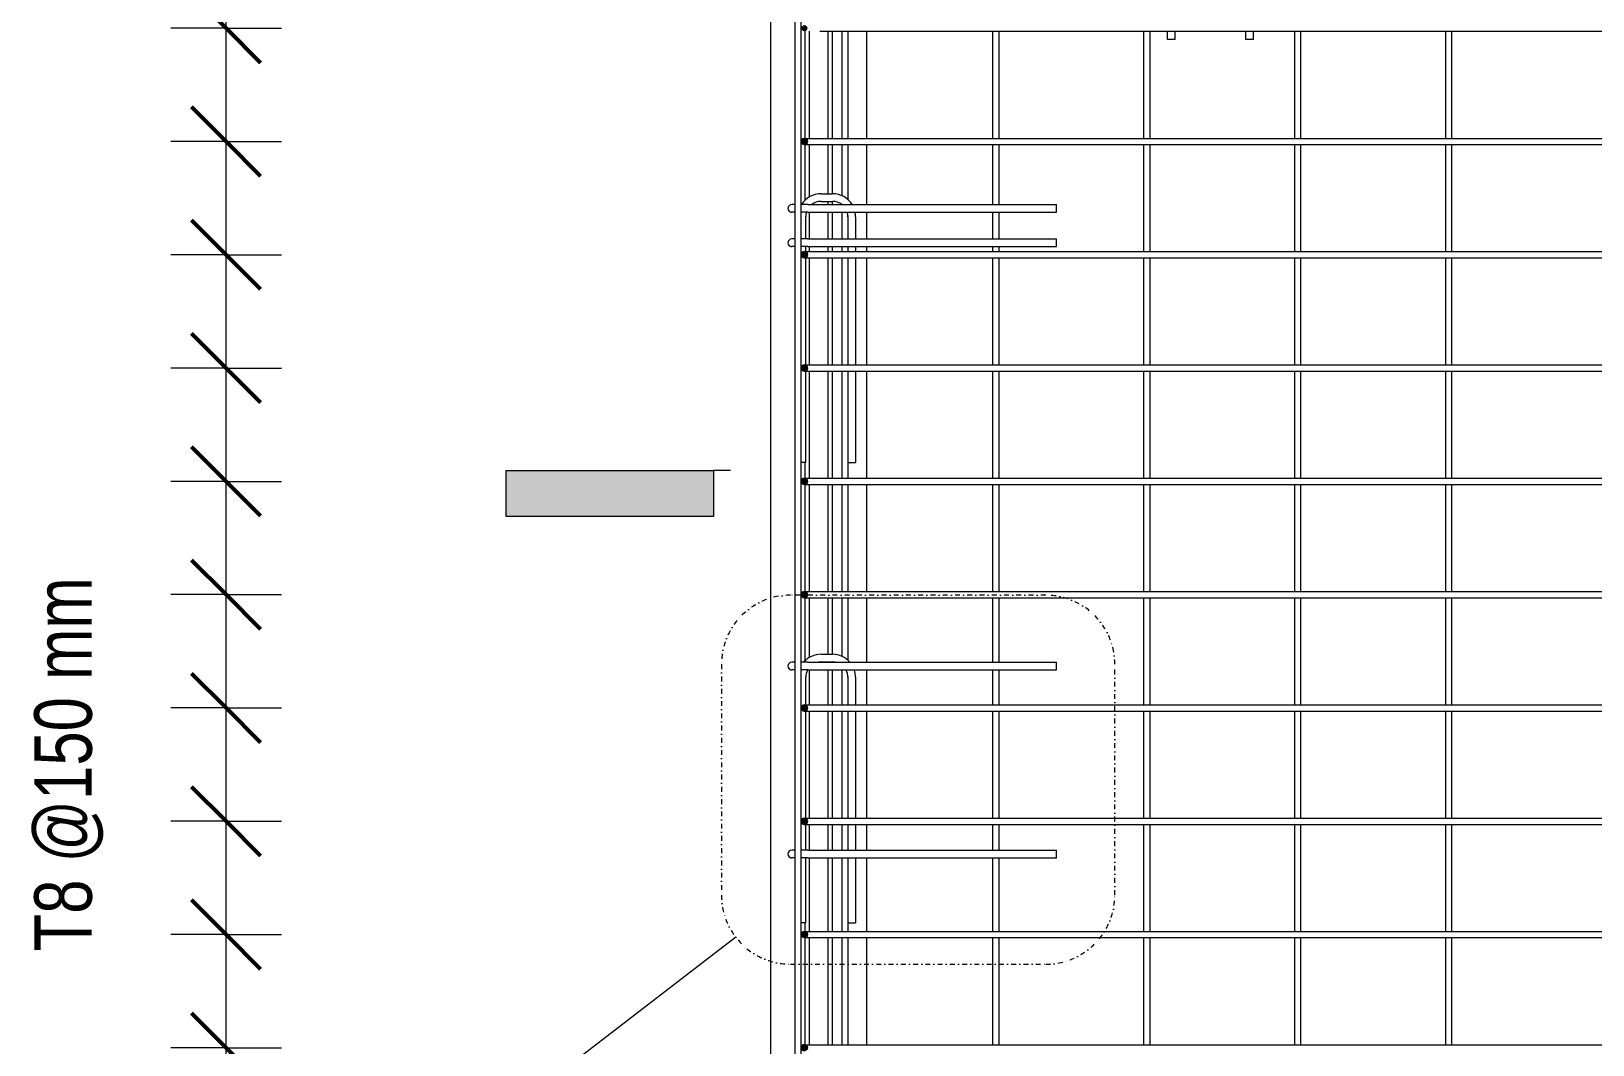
# Model space of a CAD drawing. Header units: millimetres. Extents: x 5559 to 16882, y -798 to 6095.
# Drawn here: x 5559 to 7594, y 1029 to 2349 of the extents above; entities that cross this region are included whole.
import ezdxf

# ---------------------------------------------------------------- set-up
doc = ezdxf.new("R2010")
doc.units = ezdxf.units.MM
doc.linetypes.add('Dash dot', pattern=[15.875, 6.35, -4.7625, 0, -4.7625])
for name, color, linetype, lineweight in [('A-ANNO-DIMS', 211, 'Continuous', 9), ('A-ANNO-DIMS-30', 211, 'Continuous', 9), ('A-ANNO-SYMB', 150, 'Continuous', 9), ('A-WALL', 113, 'Continuous', 18), ('G-ANNO-SYMB', 111, 'Continuous', 9), ('S-RBAR', 171, 'Continuous', 18), ('S-RBAR-IDEN', 171, 'Continuous', 9)]:
    doc.layers.add(name, color=color, linetype=linetype, lineweight=lineweight)
doc.styles.add('Arial_2', font='arial.ttf', dxfattribs={"height": 60})
doc.styles.add('Nirmala UI Semilight', font='Nirmala UI Semilight.ttf', dxfattribs={"width": 0.8, "height": 75})
doc.dimstyles.new('Arc_Length_-_2_5mm_Arial_1', dxfattribs={"dimscale": 304.8, "dimtxt": 73.458677, "dimasz": 0.295276, "dimexe": 0.23622, "dimexo": 0.0625, "dimgap": 0.147638, "dimtad": 1, "dimdec": 0, "dimzin": 0, "dimdsep": 46, "dimtxsty": 'Arial_2', "dimblk1": 'OBLIQUE', "dimblk2": 'OBLIQUE', "dimsah": 1, "dimcen": 0.09, "dimazin": 0, "dimtfac": 1, "dimtdec": 4, "dimtix": 1, "dimtmove": 0, "dimatfit": 3, "dimfxl": 0.23622, "dimfxlon": 1, "dimtvp": 1, "dimtfill": 1, "dimtolj": 1, "dimtzin": 0, "dimarcsym": 2})

# ---------------------------------------------------------------- blocks, each defined once
blk = doc.blocks.new('Detail View - M_Section Tail - Filled Horizontal-15349-Elevation Front Copy 1')
at = {"layer": 'G-ANNO-SYMB'}
blk.add_hatch(color=256, dxfattribs=at).paths.add_polyline_path([(8652.3, -55.5), (8712.3, -55.5), (8712.3, -325.5), (8652.3, -325.5)])
for p, q in [((8652.3, -55.5), (8652.3, -325.5)), ((8712.3, -55.5), (8652.3, -55.5)), ((8712.3, -325.5), (8712.3, -55.5)), ((8652.3, -325.5), (8712.3, -325.5))]:
    blk.add_line(p, q, dxfattribs=at)
blk = doc.blocks.new('DIMBLOCK22-Elevation Front Copy 1')
at = {"layer": 'A-ANNO-DIMS-30', "lineweight": 50, "transparency": 16777216}
for p, q in [((5812.7, 1024.7), (5767.7, 1069.7)), ((5812.7, 1024.7), (5857.7, 979.7)), ((5812.7, 877.1), (5767.7, 922.1)), ((5812.7, 877.1), (5857.7, 832.1))]:
    blk.add_line(p, q, dxfattribs=at)
at = {"layer": 'A-ANNO-DIMS-30', "transparency": 16777216}
for p, q in [((5812.7, 1024.7), (5740.7, 1024.7)), ((5812.7, 877.1), (5812.7, 1024.7)), ((5812.7, 1024.7), (5884.7, 1024.7)), ((5812.7, 877.1), (5740.7, 877.1)), ((5812.7, 877.1), (5884.7, 877.1))]:
    blk.add_line(p, q, dxfattribs=at)
blk = doc.blocks.new('_Oblique')
at = {"color": 0, "linetype": 'ByBlock', "lineweight": -2}
blk.add_line((-0.5, -0.5), (0.5, 0.5), dxfattribs=at)
blk = doc.blocks.new('DIMBLOCK23-Elevation Front Copy 1')
at = {"layer": 'A-ANNO-DIMS-30', "lineweight": 50, "transparency": 16777216}
for p, q in [((5812.7, 1172.3), (5767.7, 1217.3)), ((5812.7, 1172.3), (5857.7, 1127.3)), ((5812.7, 1024.7), (5767.7, 1069.7)), ((5812.7, 1024.7), (5857.7, 979.7))]:
    blk.add_line(p, q, dxfattribs=at)
at = {"layer": 'A-ANNO-DIMS-30', "transparency": 16777216}
for p, q in [((5812.7, 1172.3), (5740.7, 1172.3)), ((5812.7, 1024.7), (5812.7, 1172.3)), ((5812.7, 1172.3), (5884.7, 1172.3)), ((5812.7, 1024.7), (5740.7, 1024.7)), ((5812.7, 1024.7), (5884.7, 1024.7))]:
    blk.add_line(p, q, dxfattribs=at)
blk = doc.blocks.new('DIMBLOCK24-Elevation Front Copy 1')
at = {"layer": 'A-ANNO-DIMS-30', "lineweight": 50, "transparency": 16777216}
for p, q in [((5812.7, 1319.8), (5767.7, 1364.8)), ((5812.7, 1319.8), (5857.7, 1274.8)), ((5812.7, 1172.3), (5767.7, 1217.3)), ((5812.7, 1172.3), (5857.7, 1127.3))]:
    blk.add_line(p, q, dxfattribs=at)
at = {"layer": 'A-ANNO-DIMS-30', "transparency": 16777216}
for p, q in [((5812.7, 1319.8), (5740.7, 1319.8)), ((5812.7, 1172.3), (5812.7, 1319.8)), ((5812.7, 1319.8), (5884.7, 1319.8)), ((5812.7, 1172.3), (5740.7, 1172.3)), ((5812.7, 1172.3), (5884.7, 1172.3))]:
    blk.add_line(p, q, dxfattribs=at)
blk = doc.blocks.new('DIMBLOCK25-Elevation Front Copy 1')
at = {"layer": 'A-ANNO-DIMS-30', "lineweight": 50, "transparency": 16777216}
for p, q in [((5812.7, 1467.4), (5767.7, 1512.4)), ((5812.7, 1467.4), (5857.7, 1422.4)), ((5812.7, 1319.8), (5767.7, 1364.8)), ((5812.7, 1319.8), (5857.7, 1274.8))]:
    blk.add_line(p, q, dxfattribs=at)
at = {"layer": 'A-ANNO-DIMS-30', "transparency": 16777216}
for p, q in [((5812.7, 1467.4), (5740.7, 1467.4)), ((5812.7, 1319.8), (5812.7, 1467.4)), ((5812.7, 1467.4), (5884.7, 1467.4)), ((5812.7, 1319.8), (5740.7, 1319.8)), ((5812.7, 1319.8), (5884.7, 1319.8))]:
    blk.add_line(p, q, dxfattribs=at)
blk = doc.blocks.new('DIMBLOCK26-Elevation Front Copy 1')
at = {"layer": 'A-ANNO-DIMS-30', "lineweight": 50, "transparency": 16777216}
for p, q in [((5812.7, 1615), (5767.7, 1660)), ((5812.7, 1615), (5857.7, 1570)), ((5812.7, 1467.4), (5767.7, 1512.4)), ((5812.7, 1467.4), (5857.7, 1422.4))]:
    blk.add_line(p, q, dxfattribs=at)
at = {"layer": 'A-ANNO-DIMS-30', "transparency": 16777216}
for p, q in [((5812.7, 1615), (5740.7, 1615)), ((5812.7, 1467.4), (5812.7, 1615)), ((5812.7, 1615), (5884.7, 1615)), ((5812.7, 1467.4), (5740.7, 1467.4)), ((5812.7, 1467.4), (5884.7, 1467.4))]:
    blk.add_line(p, q, dxfattribs=at)
blk = doc.blocks.new('DIMBLOCK27-Elevation Front Copy 1')
at = {"layer": 'A-ANNO-DIMS-30', "lineweight": 50, "transparency": 16777216}
for p, q in [((5812.7, 1762.6), (5767.7, 1807.6)), ((5812.7, 1762.6), (5857.7, 1717.6)), ((5812.7, 1615), (5767.7, 1660)), ((5812.7, 1615), (5857.7, 1570))]:
    blk.add_line(p, q, dxfattribs=at)
at = {"layer": 'A-ANNO-DIMS-30', "transparency": 16777216}
for p, q in [((5812.7, 1762.6), (5740.7, 1762.6)), ((5812.7, 1615), (5812.7, 1762.6)), ((5812.7, 1762.6), (5884.7, 1762.6)), ((5812.7, 1615), (5740.7, 1615)), ((5812.7, 1615), (5884.7, 1615))]:
    blk.add_line(p, q, dxfattribs=at)
blk = doc.blocks.new('DIMBLOCK28-Elevation Front Copy 1')
at = {"layer": 'A-ANNO-DIMS-30', "lineweight": 50, "transparency": 16777216}
for p, q in [((5812.7, 1910.2), (5767.7, 1955.2)), ((5812.7, 1910.2), (5857.7, 1865.2)), ((5812.7, 1762.6), (5767.7, 1807.6)), ((5812.7, 1762.6), (5857.7, 1717.6))]:
    blk.add_line(p, q, dxfattribs=at)
at = {"layer": 'A-ANNO-DIMS-30', "transparency": 16777216}
for p, q in [((5812.7, 1910.2), (5740.7, 1910.2)), ((5812.7, 1762.6), (5812.7, 1910.2)), ((5812.7, 1910.2), (5884.7, 1910.2)), ((5812.7, 1762.6), (5740.7, 1762.6)), ((5812.7, 1762.6), (5884.7, 1762.6))]:
    blk.add_line(p, q, dxfattribs=at)
blk = doc.blocks.new('DIMBLOCK29-Elevation Front Copy 1')
at = {"layer": 'A-ANNO-DIMS-30', "lineweight": 50, "transparency": 16777216}
for p, q in [((5812.7, 2057.8), (5767.7, 2102.8)), ((5812.7, 2057.8), (5857.7, 2012.8)), ((5812.7, 1910.2), (5767.7, 1955.2)), ((5812.7, 1910.2), (5857.7, 1865.2))]:
    blk.add_line(p, q, dxfattribs=at)
at = {"layer": 'A-ANNO-DIMS-30', "transparency": 16777216}
for p, q in [((5812.7, 2057.8), (5740.7, 2057.8)), ((5812.7, 1910.2), (5812.7, 2057.8)), ((5812.7, 2057.8), (5884.7, 2057.8)), ((5812.7, 1910.2), (5740.7, 1910.2)), ((5812.7, 1910.2), (5884.7, 1910.2))]:
    blk.add_line(p, q, dxfattribs=at)
blk = doc.blocks.new('DIMBLOCK30-Elevation Front Copy 1')
at = {"layer": 'A-ANNO-DIMS-30', "lineweight": 50, "transparency": 16777216}
for p, q in [((5812.7, 2205.3), (5767.7, 2250.3)), ((5812.7, 2205.3), (5857.7, 2160.3)), ((5812.7, 2057.8), (5767.7, 2102.8)), ((5812.7, 2057.8), (5857.7, 2012.8))]:
    blk.add_line(p, q, dxfattribs=at)
at = {"layer": 'A-ANNO-DIMS-30', "transparency": 16777216}
for p, q in [((5812.7, 2205.3), (5740.7, 2205.3)), ((5812.7, 2057.8), (5812.7, 2205.3)), ((5812.7, 2205.3), (5884.7, 2205.3)), ((5812.7, 2057.8), (5740.7, 2057.8)), ((5812.7, 2057.8), (5884.7, 2057.8))]:
    blk.add_line(p, q, dxfattribs=at)
blk = doc.blocks.new('DIMBLOCK31-Elevation Front Copy 1')
at = {"layer": 'A-ANNO-DIMS-30', "lineweight": 50, "transparency": 16777216}
for p, q in [((5812.7, 2352.9), (5767.7, 2397.9)), ((5812.7, 2352.9), (5857.7, 2307.9)), ((5812.7, 2205.3), (5767.7, 2250.3)), ((5812.7, 2205.3), (5857.7, 2160.3))]:
    blk.add_line(p, q, dxfattribs=at)
at = {"layer": 'A-ANNO-DIMS-30', "transparency": 16777216}
for p, q in [((5812.7, 2352.9), (5740.7, 2352.9)), ((5812.7, 2205.3), (5812.7, 2352.9)), ((5812.7, 2352.9), (5884.7, 2352.9)), ((5812.7, 2205.3), (5740.7, 2205.3)), ((5812.7, 2205.3), (5884.7, 2205.3))]:
    blk.add_line(p, q, dxfattribs=at)
blk = doc.blocks.new('DIMBLOCK32-Elevation Front Copy 1')
at = {"layer": 'A-ANNO-DIMS-30', "lineweight": 50, "transparency": 16777216}
for p, q in [((5812.7, 2500.5), (5767.7, 2545.5)), ((5812.7, 2500.5), (5857.7, 2455.5)), ((5812.7, 2352.9), (5767.7, 2397.9)), ((5812.7, 2352.9), (5857.7, 2307.9))]:
    blk.add_line(p, q, dxfattribs=at)
at = {"layer": 'A-ANNO-DIMS-30', "transparency": 16777216}
for p, q in [((5812.7, 2500.5), (5740.7, 2500.5)), ((5812.7, 2352.9), (5812.7, 2500.5)), ((5812.7, 2500.5), (5884.7, 2500.5)), ((5812.7, 2352.9), (5740.7, 2352.9)), ((5812.7, 2352.9), (5884.7, 2352.9))]:
    blk.add_line(p, q, dxfattribs=at)
blk = doc.blocks.new('DIMBLOCK36-Elevation Front Copy 1')
at = {"layer": 'A-ANNO-DIMS-30', "lineweight": 50, "transparency": 16777216}
for p, q in [((5812.7, 2806.9), (5767.7, 2851.9)), ((5812.7, 2806.9), (5857.7, 2761.9)), ((5812.7, 2648.1), (5767.7, 2693.1)), ((5812.7, 2648.1), (5857.7, 2603.1)), ((5812.7, 2500.5), (5767.7, 2545.5)), ((5812.7, 2500.5), (5857.7, 2455.5)), ((5812.7, 2352.9), (5767.7, 2397.9)), ((5812.7, 2352.9), (5857.7, 2307.9)), ((5812.7, 2205.3), (5767.7, 2250.3)), ((5812.7, 2205.3), (5857.7, 2160.3)), ((5812.7, 2057.8), (5767.7, 2102.8)), ((5812.7, 2057.8), (5857.7, 2012.8)), ((5812.7, 1910.2), (5767.7, 1955.2)), ((5812.7, 1910.2), (5857.7, 1865.2)), ((5812.7, 1762.6), (5767.7, 1807.6)), ((5812.7, 1762.6), (5857.7, 1717.6)), ((5812.7, 1615), (5767.7, 1660)), ((5812.7, 1615), (5857.7, 1570)), ((5812.7, 1467.4), (5767.7, 1512.4)), ((5812.7, 1467.4), (5857.7, 1422.4)), ((5812.7, 1319.8), (5767.7, 1364.8)), ((5812.7, 1319.8), (5857.7, 1274.8)), ((5812.7, 1172.3), (5767.7, 1217.3)), ((5812.7, 1172.3), (5857.7, 1127.3)), ((5812.7, 1024.7), (5767.7, 1069.7)), ((5812.7, 1024.7), (5857.7, 979.7)), ((5812.7, 877.1), (5767.7, 922.1)), ((5812.7, 877.1), (5857.7, 832.1)), ((5812.7, 729.5), (5767.7, 774.5)), ((5812.7, 729.5), (5857.7, 684.5)), ((5812.7, 581.9), (5767.7, 626.9)), ((5812.7, 581.9), (5857.7, 536.9)), ((5812.7, 434.3), (5767.7, 479.3)), ((5812.7, 434.3), (5857.7, 389.3)), ((5812.7, 286.8), (5767.7, 331.8)), ((5812.7, 286.8), (5857.7, 241.8)), ((5812.7, 139.2), (5767.7, 184.2)), ((5812.7, 139.2), (5857.7, 94.2)), ((5812.7, -8.4), (5767.7, 36.6)), ((5812.7, -8.4), (5857.7, -53.4)), ((5812.7, -156), (5767.7, -111)), ((5812.7, -156), (5857.7, -201))]:
    blk.add_line(p, q, dxfattribs=at)
at = {"layer": 'A-ANNO-DIMS-30', "transparency": 16777216}
for p, q in [((5812.7, 2806.9), (5740.7, 2806.9)), ((5812.7, 2648.1), (5812.7, 2806.9)), ((5812.7, 2806.9), (5884.7, 2806.9)), ((5812.7, 2648.1), (5740.7, 2648.1)), ((5812.7, -156), (5812.7, 2648.1)), ((5812.7, 2500.5), (5812.7, 2648.1)), ((5812.7, 2648.1), (5884.7, 2648.1)), ((5812.7, 2500.5), (5740.7, 2500.5)), ((5812.7, 2352.9), (5812.7, 2500.5)), ((5812.7, 2500.5), (5884.7, 2500.5)), ((5812.7, 2352.9), (5740.7, 2352.9)), ((5812.7, 2205.3), (5812.7, 2352.9)), ((5812.7, 2352.9), (5884.7, 2352.9)), ((5812.7, 2205.3), (5740.7, 2205.3)), ((5812.7, 2057.8), (5812.7, 2205.3)), ((5812.7, 2205.3), (5884.7, 2205.3)), ((5812.7, 2057.8), (5740.7, 2057.8)), ((5812.7, 1910.2), (5812.7, 2057.8)), ((5812.7, 2057.8), (5884.7, 2057.8)), ((5812.7, 1910.2), (5740.7, 1910.2)), ((5812.7, 1762.6), (5812.7, 1910.2)), ((5812.7, 1910.2), (5884.7, 1910.2)), ((5812.7, 1762.6), (5740.7, 1762.6)), ((5812.7, 1615), (5812.7, 1762.6)), ((5812.7, 1762.6), (5884.7, 1762.6)), ((5812.7, 1615), (5740.7, 1615)), ((5812.7, 1467.4), (5812.7, 1615)), ((5812.7, 1615), (5884.7, 1615)), ((5812.7, 1467.4), (5740.7, 1467.4)), ((5812.7, 1319.8), (5812.7, 1467.4)), ((5812.7, 1467.4), (5884.7, 1467.4)), ((5812.7, 1319.8), (5740.7, 1319.8)), ((5812.7, 1172.3), (5812.7, 1319.8)), ((5812.7, 1319.8), (5884.7, 1319.8)), ((5812.7, 1172.3), (5740.7, 1172.3)), ((5812.7, 1024.7), (5812.7, 1172.3)), ((5812.7, 1172.3), (5884.7, 1172.3)), ((5812.7, 1024.7), (5740.7, 1024.7)), ((5812.7, 877.1), (5812.7, 1024.7)), ((5812.7, 1024.7), (5884.7, 1024.7)), ((5812.7, 877.1), (5740.7, 877.1)), ((5812.7, 729.5), (5812.7, 877.1)), ((5812.7, 877.1), (5884.7, 877.1)), ((5812.7, 729.5), (5740.7, 729.5)), ((5812.7, 581.9), (5812.7, 729.5)), ((5812.7, 729.5), (5884.7, 729.5)), ((5812.7, 581.9), (5740.7, 581.9)), ((5812.7, 434.3), (5812.7, 581.9)), ((5812.7, 581.9), (5884.7, 581.9)), ((5812.7, 434.3), (5740.7, 434.3)), ((5812.7, 286.8), (5812.7, 434.3)), ((5812.7, 434.3), (5884.7, 434.3)), ((5812.7, 286.8), (5740.7, 286.8)), ((5812.7, 139.2), (5812.7, 286.8)), ((5812.7, 286.8), (5884.7, 286.8)), ((5812.7, 139.2), (5740.7, 139.2)), ((5812.7, -8.4), (5812.7, 139.2)), ((5812.7, 139.2), (5884.7, 139.2)), ((5812.7, -8.4), (5740.7, -8.4)), ((5812.7, -156), (5812.7, -8.4)), ((5812.7, -8.4), (5884.7, -8.4)), ((5812.7, -156), (5740.7, -156)), ((5812.7, -156), (5884.7, -156))]:
    blk.add_line(p, q, dxfattribs=at)
blk = doc.blocks.new('_None')

msp = doc.modelspace()

# ---------------------------------------------------------------- hatches: boundary and pattern name
at = {"layer": 'S-RBAR'}
h = msp.add_hatch(color=256, dxfattribs=at)
edge = h.paths.add_edge_path()
edge.add_arc((6566.4, 2352.9), 4, 0, 360)
h = msp.add_hatch(color=256, dxfattribs=at)
edge = h.paths.add_edge_path()
edge.add_arc((6566.4, 2205.3), 4, 0, 360)
for points in [[(6566.4, 2201.3), (6570.2, 2204.1), (6568.7, 2208.6), (6564, 2208.6), (6562.6, 2204.1)], [(6566.4, 2053.8), (6570.2, 2056.5), (6568.7, 2061), (6564, 2061), (6562.6, 2056.5)], [(6566.4, 1906.2), (6570.2, 1908.9), (6568.7, 1913.4), (6564, 1913.4), (6562.6, 1908.9)], [(6566.4, 1758.6), (6570.2, 1761.4), (6568.7, 1765.8), (6564, 1765.8), (6562.6, 1761.4), (6565.9, 1758.9)], [(6566.4, 1611), (6570.2, 1613.8), (6568.7, 1618.2), (6564, 1618.2), (6562.6, 1613.8)], [(6566.4, 1463.4), (6570.2, 1466.2), (6568.7, 1470.7), (6564, 1470.7), (6562.6, 1466.2)], [(6566.4, 1315.8), (6570.2, 1318.6), (6568.7, 1323.1), (6564, 1323.1), (6562.6, 1318.6)], [(6566.4, 1168.3), (6570.2, 1171), (6568.7, 1175.5), (6564, 1175.5), (6562.6, 1171)]]:
    msp.add_hatch(color=256, dxfattribs=at).paths.add_polyline_path(points)
h = msp.add_hatch(color=256, dxfattribs=at)
edge = h.paths.add_edge_path()
edge.add_arc((6566.4, 2057.8), 4, 0, 360)
h = msp.add_hatch(color=256, dxfattribs=at)
edge = h.paths.add_edge_path()
edge.add_arc((6566.4, 1910.2), 4, 0, 360)
h = msp.add_hatch(color=256, dxfattribs=at)
edge = h.paths.add_edge_path()
edge.add_arc((6566.4, 1762.6), 4, 0, 360)
h = msp.add_hatch(color=256, dxfattribs=at)
edge = h.paths.add_edge_path()
edge.add_arc((6566.4, 1615), 4, 0, 360)
h = msp.add_hatch(color=256, dxfattribs=at)
edge = h.paths.add_edge_path()
edge.add_arc((6566.4, 1467.4), 4, 0, 360)
h = msp.add_hatch(color=256, dxfattribs=at)
edge = h.paths.add_edge_path()
edge.add_arc((6566.4, 1319.8), 4, 0, 360)
h = msp.add_hatch(color=256, dxfattribs=at)
edge = h.paths.add_edge_path()
edge.add_arc((6566.4, 1172.3), 4, 0, 360)
h = msp.add_hatch(color=256, dxfattribs=at)
edge = h.paths.add_edge_path()
edge.add_arc((6566.4, 1024.7), 4, 0, 360)

# ---------------------------------------------------------------- linework, layer by layer
at = {"layer": 'A-ANNO-SYMB', "linetype": 'Dash dot'}
for p, q in [((6880.8, 1614.3), (6548.3, 1614.3)), ((6458.3, 1524.3), (6458.3, 1223.6)), ((6970.8, 1223.6), (6970.8, 1524.3)), ((6548.3, 1133.6), (6880.8, 1133.6))]:
    msp.add_line(p, q, dxfattribs=at)
at = {"layer": 'A-ANNO-SYMB'}
msp.add_line((6477, 1168.7), (6201.7, 957.1), dxfattribs=at)
at = {"layer": 'A-ANNO-SYMB', "linetype": 'Dash dot'}
for centre, start, end in [((6548.3, 1524.3), 90, 180), ((6880.8, 1524.3), 0, 90), ((6548.3, 1223.6), 180, 270), ((6880.8, 1223.6), 270, 0)]:
    msp.add_arc(centre, 90, start, end, dxfattribs=at)
at = {"layer": 'A-WALL'}
for p, q in [((6522.4, -200), (6522.4, 3000)), ((6567.4, 2209.3), (6567.4, 2348.9)), ((6572.4, 2348.9), (6572.4, 2209.3)), ((6597.4, 2209.3), (6597.4, 2348.9)), ((6602.4, 2348.9), (6602.4, 2209.3)), ((6647.4, 2348.9), (6647.4, 2209.3)), ((6567.4, 2129), (6567.4, 2201.3)), ((6572.4, 2201.3), (6572.4, 2132.8)), ((6597.4, 2137.3), (6597.4, 2201.3)), ((6602.4, 2201.3), (6602.4, 2137.3)), ((6647.4, 2201.3), (6647.4, 2123.1)), ((6597.4, 2123.1), (6597.4, 2127.3)), ((6602.4, 2127.3), (6602.4, 2123.1)), ((6572.4, 2113.1), (6572.4, 2078.4)), ((6597.4, 2078.4), (6597.4, 2113.1)), ((6602.4, 2113.1), (6602.4, 2078.4)), ((6647.4, 2113.1), (6647.4, 2078.4)), ((6572.4, 2068.4), (6572.4, 2061.8)), ((6597.4, 2061.8), (6597.4, 2068.4)), ((6602.4, 2068.4), (6602.4, 2061.8)), ((6647.4, 2068.4), (6647.4, 2061.8)), ((6572.4, 2053.8), (6572.4, 1914.2)), ((6597.4, 1914.2), (6597.4, 2053.8)), ((6602.4, 2053.8), (6602.4, 1914.2)), ((6647.4, 2053.8), (6647.4, 1914.2)), ((6572.4, 1906.2), (6572.4, 1766.6)), ((6597.4, 1766.6), (6597.4, 1906.2)), ((6602.4, 1906.2), (6602.4, 1766.6)), ((6647.4, 1906.2), (6647.4, 1766.6)), ((6567.4, 1766.6), (6567.4, 1787.3)), ((6567.4, 1619), (6567.4, 1758.6)), ((6572.4, 1758.6), (6572.4, 1619)), ((6597.4, 1619), (6597.4, 1758.6)), ((6602.4, 1758.6), (6602.4, 1619)), ((6647.4, 1758.6), (6647.4, 1619)), ((6567.4, 1529), (6567.4, 1611)), ((6572.4, 1611), (6572.4, 1532.8)), ((6597.4, 1537.3), (6597.4, 1611)), ((6602.4, 1611), (6602.4, 1537.3)), ((6647.4, 1611), (6647.4, 1526.9)), ((6597.4, 1526.9), (6597.4, 1527.3)), ((6602.4, 1527.3), (6602.4, 1526.9)), ((6572.4, 1516.9), (6572.4, 1471.4)), ((6597.4, 1471.4), (6597.4, 1516.9)), ((6602.4, 1516.9), (6602.4, 1471.4)), ((6647.4, 1516.9), (6647.4, 1471.4)), ((6572.4, 1463.4), (6572.4, 1323.8)), ((6597.4, 1323.8), (6597.4, 1463.4)), ((6602.4, 1463.4), (6602.4, 1323.8)), ((6647.4, 1463.4), (6647.4, 1323.8)), ((6572.4, 1315.8), (6572.4, 1282.2)), ((6597.4, 1282.2), (6597.4, 1315.8)), ((6602.4, 1315.8), (6602.4, 1282.2)), ((6647.4, 1315.8), (6647.4, 1282.2)), ((6572.4, 1272.2), (6572.4, 1176.3)), ((6597.4, 1176.3), (6597.4, 1272.2)), ((6602.4, 1272.2), (6602.4, 1176.3)), ((6647.4, 1272.2), (6647.4, 1176.3)), ((6567.4, 1176.3), (6567.4, 1187.3)), ((6567.4, 1028.7), (6567.4, 1168.3)), ((6572.4, 1168.3), (6572.4, 1028.7)), ((6597.4, 1028.7), (6597.4, 1168.3)), ((6602.4, 1168.3), (6602.4, 1028.7)), ((6647.4, 1168.3), (6647.4, 1028.7))]:
    msp.add_line(p, q, dxfattribs=at)
at = {"layer": 'G-ANNO-SYMB'}
msp.add_line((6470.2, 1776.8), (6447.7, 1776.8), dxfattribs=at)
at = {"layer": 'S-RBAR'}
for p, q in [((6554.3, -160), (6554.3, 2960)), ((6562.3, -160), (6562.3, 2960)), ((6586.4, 2348.9), (9208.4, 2348.9)), ((6614.9, 2348.9), (6614.9, 2209.3)), ((6622.9, 2348.9), (6622.9, 2209.3)), ((6811.6, 2348.9), (6811.6, 2209.3)), ((6819.6, 2348.9), (6819.6, 2209.3)), ((7008.3, 2348.9), (7008.3, 2209.3)), ((7016.3, 2348.9), (7016.3, 2209.3)), ((7039.7, 2338.1), (7039.7, 2348.9)), ((7049.7, 2338.1), (7049.7, 2348.9)), ((7141.4, 2338.1), (7141.4, 2348.9)), ((7151.4, 2338.1), (7151.4, 2348.9)), ((7205, 2348.9), (7205, 2209.3)), ((7213, 2348.9), (7213, 2209.3)), ((7401.6, 2348.9), (7401.6, 2209.3)), ((7409.6, 2348.9), (7409.6, 2209.3)), ((7049.7, 2338.1), (7039.7, 2338.1)), ((7151.4, 2338.1), (7141.4, 2338.1)), ((6564, 2208.6), (6562.6, 2204.1)), ((6562.6, 2204.1), (6566.4, 2201.3)), ((6568.7, 2208.6), (6564, 2208.6)), ((6566.4, 2209.3), (6586.4, 2209.3)), ((6566.4, 2201.3), (6570.2, 2204.1)), ((6566.4, 2201.3), (6586.4, 2201.3)), ((6570.2, 2204.1), (6568.7, 2208.6)), ((6586.4, 2209.3), (9208.4, 2209.3)), ((6586.4, 2201.3), (9208.4, 2201.3)), ((6614.9, 2201.3), (6614.9, 2134.6)), ((6622.9, 2201.3), (6622.9, 2129.6)), ((6811.6, 2201.3), (6811.6, 2123.1)), ((6819.6, 2201.3), (6819.6, 2123.1)), ((7008.3, 2201.3), (7008.3, 2061.8)), ((7016.3, 2201.3), (7016.3, 2061.8)), ((7205, 2201.3), (7205, 2061.8)), ((7213, 2201.3), (7213, 2061.8)), ((7401.6, 2201.3), (7401.6, 2061.8)), ((7409.6, 2201.3), (7409.6, 2061.8)), ((6588, 2137.3), (6603, 2137.3)), ((6553.9, 2123.1), (6549.8, 2123.1)), ((6570.8, 2123.1), (6562.2, 2123.1)), ((6570.8, 2123.1), (6894.8, 2123.1)), ((6588, 2127.3), (6603, 2127.3)), ((6894.8, 2113.1), (6894.8, 2123.1)), ((6553.9, 2113.1), (6549.8, 2113.1)), ((6570.8, 2113.1), (6562.2, 2113.1)), ((6568, 2078.4), (6568, 2107.3)), ((6570.8, 2113.1), (6894.8, 2113.1)), ((6614.9, 2113.1), (6614.9, 2078.4)), ((6622.9, 2108.3), (6622.9, 2078.4)), ((6623, 2107.3), (6623, 2078.4)), ((6633, 2107.3), (6633, 2078.4)), ((6811.6, 2113.1), (6811.6, 2078.4)), ((6819.6, 2113.1), (6819.6, 2078.4)), ((6553.9, 2078.4), (6549.8, 2078.4)), ((6570.8, 2078.4), (6562.2, 2078.4)), ((6570.8, 2078.4), (6894.8, 2078.4)), ((6894.8, 2068.4), (6894.8, 2078.4)), ((6553.9, 2068.4), (6549.8, 2068.4)), ((6570.8, 2068.4), (6562.2, 2068.4)), ((6564, 2061), (6562.6, 2056.5)), ((6562.6, 2056.5), (6566.4, 2053.8)), ((6568.7, 2061), (6564, 2061)), ((6566.4, 2061.8), (6586.4, 2061.8)), ((6566.4, 2053.8), (6570.2, 2056.5)), ((6568, 2061.8), (6568, 2068.4)), ((6570.2, 2056.5), (6568.7, 2061)), ((6570.8, 2068.4), (6894.8, 2068.4)), ((6586.4, 2061.8), (9208.4, 2061.8)), ((6614.9, 2068.4), (6614.9, 2061.8)), ((6622.9, 2068.4), (6622.9, 2061.8)), ((6623, 2068.4), (6623, 2061.8)), ((6633, 2068.4), (6633, 2061.8)), ((6811.6, 2068.4), (6811.6, 2061.8)), ((6819.6, 2068.4), (6819.6, 2061.8)), ((6566.4, 2053.8), (6586.4, 2053.8)), ((6568, 1914.2), (6568, 2053.8)), ((6586.4, 2053.8), (9208.4, 2053.8)), ((6614.9, 2053.8), (6614.9, 1914.2)), ((6622.9, 2053.8), (6622.9, 1914.2)), ((6623, 2053.8), (6623, 1914.2)), ((6633, 2053.8), (6633, 1914.2)), ((6811.6, 2053.8), (6811.6, 1914.2)), ((6819.6, 2053.8), (6819.6, 1914.2)), ((7008.3, 2053.8), (7008.3, 1914.2)), ((7016.3, 2053.8), (7016.3, 1914.2)), ((7205, 2053.8), (7205, 1914.2)), ((7213, 2053.8), (7213, 1914.2)), ((7401.6, 2053.8), (7401.6, 1914.2)), ((7409.6, 2053.8), (7409.6, 1914.2)), ((6564, 1913.4), (6562.6, 1908.9)), ((6568.7, 1913.4), (6564, 1913.4)), ((6566.4, 1914.2), (6586.4, 1914.2)), ((6570.2, 1908.9), (6568.7, 1913.4)), ((6586.4, 1914.2), (9208.4, 1914.2)), ((6562.6, 1908.9), (6566.4, 1906.2)), ((6566.4, 1906.2), (6570.2, 1908.9)), ((6566.4, 1906.2), (6586.4, 1906.2)), ((6568, 1787.3), (6568, 1906.2)), ((6586.4, 1906.2), (9208.4, 1906.2)), ((6614.9, 1906.2), (6614.9, 1766.6)), ((6622.9, 1906.2), (6622.9, 1766.6)), ((6623, 1906.2), (6623, 1787.3)), ((6633, 1906.2), (6633, 1787.3)), ((6811.6, 1906.2), (6811.6, 1766.6)), ((6819.6, 1906.2), (6819.6, 1766.6)), ((7008.3, 1906.2), (7008.3, 1766.6)), ((7016.3, 1906.2), (7016.3, 1766.6)), ((7205, 1906.2), (7205, 1766.6)), ((7213, 1906.2), (7213, 1766.6)), ((7401.6, 1906.2), (7401.6, 1766.6)), ((7409.6, 1906.2), (7409.6, 1766.6)), ((6568, 1787.3), (6562.3, 1787.3)), ((6623, 1787.3), (6633, 1787.3)), ((6564, 1765.8), (6562.6, 1761.4)), ((6562.6, 1761.4), (6565.9, 1758.9)), ((6568.7, 1765.8), (6564, 1765.8)), ((6565.9, 1758.9), (6566.4, 1758.6)), ((6566.4, 1766.6), (6586.4, 1766.6)), ((6566.4, 1758.6), (6570.2, 1761.4)), ((6566.4, 1758.6), (6586.4, 1758.6)), ((6570.2, 1761.4), (6568.7, 1765.8)), ((6586.4, 1766.6), (9208.4, 1766.6)), ((6586.4, 1758.6), (9208.4, 1758.6)), ((6614.9, 1758.6), (6614.9, 1619)), ((6622.9, 1758.6), (6622.9, 1619)), ((6811.6, 1758.6), (6811.6, 1619)), ((6819.6, 1758.6), (6819.6, 1619)), ((7008.3, 1758.6), (7008.3, 1619)), ((7016.3, 1758.6), (7016.3, 1619)), ((7205, 1758.6), (7205, 1619)), ((7213, 1758.6), (7213, 1619)), ((7401.6, 1758.6), (7401.6, 1619)), ((7409.6, 1758.6), (7409.6, 1619)), ((6564, 1618.2), (6562.6, 1613.8)), ((6562.6, 1613.8), (6566.4, 1611)), ((6568.7, 1618.2), (6564, 1618.2)), ((6566.4, 1619), (6586.4, 1619)), ((6566.4, 1611), (6570.2, 1613.8)), ((6566.4, 1611), (6586.4, 1611)), ((6570.2, 1613.8), (6568.7, 1618.2)), ((6586.4, 1619), (9208.4, 1619)), ((6586.4, 1611), (9208.4, 1611)), ((6614.9, 1611), (6614.9, 1534.6)), ((6622.9, 1611), (6622.9, 1529.6)), ((6811.6, 1611), (6811.6, 1526.9)), ((6819.6, 1611), (6819.6, 1526.9)), ((7008.3, 1611), (7008.3, 1471.4)), ((7016.3, 1611), (7016.3, 1471.4)), ((7205, 1611), (7205, 1471.4)), ((7213, 1611), (7213, 1471.4)), ((7401.6, 1611), (7401.6, 1471.4)), ((7409.6, 1611), (7409.6, 1471.4)), ((6553.9, 1526.9), (6549.8, 1526.9)), ((6570.8, 1526.9), (6562.2, 1526.9)), ((6570.8, 1526.9), (6894.8, 1526.9)), ((6588, 1537.3), (6603, 1537.3)), ((6588, 1527.3), (6603, 1527.3)), ((6894.8, 1516.9), (6894.8, 1526.9)), ((6553.9, 1516.9), (6549.8, 1516.9)), ((6570.8, 1516.9), (6562.2, 1516.9)), ((6568, 1471.4), (6568, 1507.3)), ((6570.8, 1516.9), (6894.8, 1516.9)), ((6614.9, 1516.9), (6614.9, 1471.4)), ((6622.9, 1508.3), (6622.9, 1471.4)), ((6623, 1507.3), (6623, 1471.4)), ((6633, 1507.3), (6633, 1471.4)), ((6811.6, 1516.9), (6811.6, 1471.4)), ((6819.6, 1516.9), (6819.6, 1471.4)), ((6564, 1470.7), (6562.6, 1466.2)), ((6562.6, 1466.2), (6566.4, 1463.4)), ((6568.7, 1470.7), (6564, 1470.7)), ((6566.4, 1471.4), (6586.4, 1471.4)), ((6566.4, 1463.4), (6570.2, 1466.2)), ((6570.2, 1466.2), (6568.7, 1470.7)), ((6586.4, 1471.4), (9208.4, 1471.4)), ((6566.4, 1463.4), (6586.4, 1463.4)), ((6568, 1323.8), (6568, 1463.4)), ((6586.4, 1463.4), (9208.4, 1463.4)), ((6614.9, 1463.4), (6614.9, 1323.8)), ((6622.9, 1463.4), (6622.9, 1323.8)), ((6623, 1463.4), (6623, 1323.8)), ((6633, 1463.4), (6633, 1323.8)), ((6811.6, 1463.4), (6811.6, 1323.8)), ((6819.6, 1463.4), (6819.6, 1323.8)), ((7008.3, 1463.4), (7008.3, 1323.8)), ((7016.3, 1463.4), (7016.3, 1323.8)), ((7205, 1463.4), (7205, 1323.8)), ((7213, 1463.4), (7213, 1323.8)), ((7401.6, 1463.4), (7401.6, 1323.8)), ((7409.6, 1463.4), (7409.6, 1323.8)), ((6564, 1323.1), (6562.6, 1318.6)), ((6568.7, 1323.1), (6564, 1323.1)), ((6566.4, 1323.8), (6586.4, 1323.8)), ((6570.2, 1318.6), (6568.7, 1323.1)), ((6586.4, 1323.8), (9208.4, 1323.8)), ((6562.6, 1318.6), (6566.4, 1315.8)), ((6566.4, 1315.8), (6570.2, 1318.6)), ((6566.4, 1315.8), (6586.4, 1315.8)), ((6568, 1282.2), (6568, 1315.8)), ((6586.4, 1315.8), (9208.4, 1315.8)), ((6614.9, 1315.8), (6614.9, 1282.2)), ((6622.9, 1315.8), (6622.9, 1282.2)), ((6623, 1315.8), (6623, 1282.2)), ((6633, 1315.8), (6633, 1282.2)), ((6811.6, 1315.8), (6811.6, 1282.2)), ((6819.6, 1315.8), (6819.6, 1282.2)), ((7008.3, 1315.8), (7008.3, 1176.3)), ((7016.3, 1315.8), (7016.3, 1176.3)), ((7205, 1315.8), (7205, 1176.3)), ((7213, 1315.8), (7213, 1176.3)), ((7401.6, 1315.8), (7401.6, 1176.3)), ((7409.6, 1315.8), (7409.6, 1176.3)), ((6553.9, 1282.2), (6549.8, 1282.2)), ((6570.8, 1282.2), (6562.2, 1282.2)), ((6570.8, 1282.2), (6894.8, 1282.2)), ((6894.8, 1272.2), (6894.8, 1282.2)), ((6553.9, 1272.2), (6549.8, 1272.2)), ((6570.8, 1272.2), (6562.2, 1272.2)), ((6568, 1187.3), (6568, 1272.2)), ((6570.8, 1272.2), (6894.8, 1272.2)), ((6614.9, 1272.2), (6614.9, 1176.3)), ((6622.9, 1272.2), (6622.9, 1176.3)), ((6623, 1272.2), (6623, 1187.3)), ((6633, 1272.2), (6633, 1187.3)), ((6811.6, 1272.2), (6811.6, 1176.3)), ((6819.6, 1272.2), (6819.6, 1176.3)), ((6568, 1187.3), (6562.3, 1187.3)), ((6623, 1187.3), (6633, 1187.3)), ((6564, 1175.5), (6562.6, 1171)), ((6562.6, 1171), (6566.4, 1168.3)), ((6568.7, 1175.5), (6564, 1175.5)), ((6566.4, 1176.3), (6586.4, 1176.3)), ((6566.4, 1168.3), (6570.2, 1171)), ((6566.4, 1168.3), (6586.4, 1168.3)), ((6570.2, 1171), (6568.7, 1175.5)), ((6586.4, 1176.3), (9208.4, 1176.3)), ((6586.4, 1168.3), (9208.4, 1168.3)), ((6614.9, 1168.3), (6614.9, 1028.7)), ((6622.9, 1168.3), (6622.9, 1028.7)), ((6811.6, 1168.3), (6811.6, 1028.7)), ((6819.6, 1168.3), (6819.6, 1028.7)), ((7008.3, 1168.3), (7008.3, 1028.7)), ((7016.3, 1168.3), (7016.3, 1028.7)), ((7205, 1168.3), (7205, 1028.7)), ((7213, 1168.3), (7213, 1028.7)), ((7401.6, 1168.3), (7401.6, 1028.7)), ((7409.6, 1168.3), (7409.6, 1028.7)), ((6566.4, 1028.7), (6586.4, 1028.7)), ((6586.4, 1028.7), (9208.4, 1028.7))]:
    msp.add_line(p, q, dxfattribs=at)
for centre in [(6566.4, 2205.3), (6566.4, 2057.8), (6566.4, 1910.2), (6566.4, 1762.6), (6566.4, 1615), (6566.4, 1467.4), (6566.4, 1319.8), (6566.4, 1172.3), (6566.4, 1024.7)]:
    msp.add_circle(centre, 4, dxfattribs=at)
for centre, radius, start, end in [((6566.4, 2205.3), 4, 90, 270), ((6588, 2107.3), 30, 90, 148.0712), ((6603, 2107.3), 30, 31.9288, 90), ((6549.8, 2118.1), 5, 90, 270), ((6549.8, 2118.1), 5, 120, 150), ((6588, 2107.3), 20, 90, 127.181), ((6603, 2107.3), 20, 52.819, 90), ((6549.8, 2118.1), 5, 210, 240), ((6549.8, 2118.1), 5, 255, 270), ((6588, 2107.3), 20, 163.2511, 180), ((6603, 2107.3), 20, 0, 16.9359), ((6603, 2107.3), 30, 360, 11.2027), ((6549.8, 2073.4), 5, 90, 270), ((6549.8, 2073.4), 5, 120, 150), ((6549.8, 2073.4), 5, 210, 240), ((6549.8, 2073.4), 5, 255, 270), ((6566.4, 2057.8), 4, 90, 270), ((6566.4, 1910.2), 4, 90, 270), ((6566.4, 1762.6), 4, 90, 270), ((6566.4, 1615), 4, 90, 270), ((6549.8, 1521.9), 5, 90, 270), ((6588, 1507.3), 30, 90, 139.0179), ((6588, 1507.3), 20, 90, 99.9285), ((6603, 1507.3), 30, 40.9821, 90), ((6603, 1507.3), 20, 80.0715, 90), ((6549.8, 1521.9), 5, 120, 150), ((6549.8, 1521.9), 5, 210, 240), ((6549.8, 1521.9), 5, 255, 270), ((6588, 1507.3), 20, 151.4027, 180), ((6603, 1507.3), 20, 0, 28.5973), ((6603, 1507.3), 30, 360, 18.6992), ((6566.4, 1467.4), 4, 90, 270), ((6566.4, 1319.8), 4, 90, 270), ((6549.8, 1277.2), 5, 90, 270), ((6549.8, 1277.2), 5, 120, 150), ((6549.8, 1277.2), 5, 210, 240), ((6549.8, 1277.2), 5, 255, 270), ((6566.4, 1172.3), 4, 90, 270), ((6566.4, 1024.7), 4, 90, 270)]:
    msp.add_arc(centre, radius, start, end, dxfattribs=at)

# ---------------------------------------------------------------- block references
at = {"layer": 'G-ANNO-SYMB', "extrusion": (0, 0, -1), "rotation": 90.00000000000077}
msp.add_blockref('Detail View - M_Section Tail - Filled Horizontal-15349-Elevation Front Copy 1', (-6503.2, -6935.4), dxfattribs=at)

# ---------------------------------------------------------------- texts
at = {"layer": 'S-RBAR-IDEN', "insert": (5562.7, 1150.3), "char_height": 75, "width": 579.139, "attachment_point": 1, "rotation": 90, "style": 'Nirmala UI Semilight'}
msp.add_mtext('T8 @150 mm', dxfattribs=at)

# ---------------------------------------------------------------- dimensions: what is measured, and where the dimension line sits
at = {"layer": 'A-ANNO-DIMS'}
for base, p1, p2, text, override, picture, middle in [((5812.7, 2648.1), (5884.7, -156), (5884.7, 2648.1), '2804', {"dimpost": '<>', "dimblk1": 'None', "dimblk2": 'None', "dimsah": 1, "dimfxl": 2804.095715}, 'DIMBLOCK36-Elevation Front Copy 1', (5737, 1246)), ((5812.7, 2500.5), (5884.7, 2352.9), (5884.7, 2500.5), ' ', {"dimpost": '<>', "dimfxl": 147.583985}, 'DIMBLOCK32-Elevation Front Copy 1', (5812.7, 2426.7)), ((5812.7, 2352.9), (5884.7, 2205.3), (5884.7, 2352.9), ' ', {"dimpost": '<>', "dimfxl": 147.583985}, 'DIMBLOCK31-Elevation Front Copy 1', (5812.7, 2279.1)), ((5812.7, 2205.3), (5884.7, 2057.8), (5884.7, 2205.3), ' ', {"dimpost": '<>', "dimfxl": 147.583985}, 'DIMBLOCK30-Elevation Front Copy 1', (5812.7, 2131.6)), ((5812.7, 2057.8), (5884.7, 1910.2), (5884.7, 2057.8), ' ', {"dimpost": '<>', "dimfxl": 147.583985}, 'DIMBLOCK29-Elevation Front Copy 1', (5812.7, 1984)), ((5812.7, 1910.2), (5884.7, 1762.6), (5884.7, 1910.2), ' ', {"dimpost": '<>', "dimfxl": 147.583985}, 'DIMBLOCK28-Elevation Front Copy 1', (5812.7, 1836.4)), ((5812.7, 1762.6), (5884.7, 1615), (5884.7, 1762.6), ' ', {"dimpost": '<>', "dimfxl": 147.583985}, 'DIMBLOCK27-Elevation Front Copy 1', (5812.7, 1688.8)), ((5812.7, 1615), (5884.7, 1467.4), (5884.7, 1615), ' ', {"dimpost": '<>', "dimfxl": 147.583985}, 'DIMBLOCK26-Elevation Front Copy 1', (5812.7, 1541.2)), ((5812.7, 1467.4), (5884.7, 1319.8), (5884.7, 1467.4), ' ', {"dimpost": '<>', "dimfxl": 147.583985}, 'DIMBLOCK25-Elevation Front Copy 1', (5812.7, 1393.6)), ((5812.7, 1319.8), (5884.7, 1172.3), (5884.7, 1319.8), ' ', {"dimpost": '<>', "dimfxl": 147.583985}, 'DIMBLOCK24-Elevation Front Copy 1', (5812.7, 1246)), ((5812.7, 1172.3), (5884.7, 1024.7), (5884.7, 1172.3), ' ', {"dimpost": '<>', "dimfxl": 147.583985}, 'DIMBLOCK23-Elevation Front Copy 1', (5812.7, 1098.5)), ((5812.7, 1024.7), (5884.7, 877.1), (5884.7, 1024.7), ' ', {"dimpost": '<>', "dimfxl": 147.583985}, 'DIMBLOCK22-Elevation Front Copy 1', (5812.7, 950.9))]:
    dim = msp.add_linear_dim(base=base, p1=p1, p2=p2, angle=90, text=text, dimstyle='Arc_Length_-_2_5mm_Arial_1', override=override, dxfattribs=at)
    dim.commit()
    dim.dimension.update_dxf_attribs({"geometry": picture, "text_midpoint": middle})

doc.saveas('drawing.dxf')
